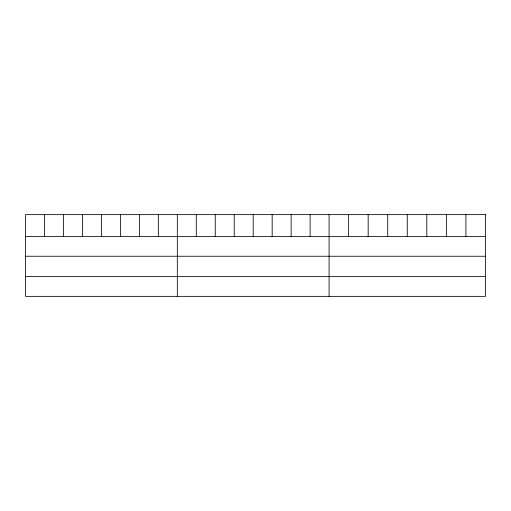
<?xml version="1.0" encoding="UTF-8"?>
<svg xmlns="http://www.w3.org/2000/svg" width="511" height="511" viewBox="0 0 511 511"><rect width="100%" height="100%" fill="white"/><g stroke="black" fill="none" stroke-linecap="round" stroke-linejoin="round"><path stroke-width="0.77" d="M25.55 236.484L485.45 236.484M25.55 256.247L485.45 256.247M25.55 276.604L485.45 276.604M465.904 214.639L465.904 236.484M446.358 214.639L446.358 236.484M426.813 214.639L426.813 236.484M407.267 214.639L407.267 236.484M387.721 214.639L387.721 236.484M368.175 214.639L368.175 236.484M348.63 214.639L348.63 236.484M329.084 214.639L329.084 296.361M310.113 214.639L310.113 236.484M291.142 214.639L291.142 236.484M272.171 214.639L272.171 236.484M253.201 214.639L253.201 236.484M234.23 214.639L234.23 236.484M215.259 214.639L215.259 236.484M196.288 214.639L196.288 236.484M177.317 214.639L177.317 296.361M158.346 214.639L158.346 236.484M139.375 214.639L139.375 236.484M120.404 214.639L120.404 236.484M101.434 214.639L101.434 236.484M82.463 214.639L82.463 236.484M63.492 214.639L63.492 236.484M44.521 214.639L44.521 236.484M485.45 214.639L25.55 214.639L25.55 296.361L485.45 296.361L485.45 214.639"/></g></svg>
